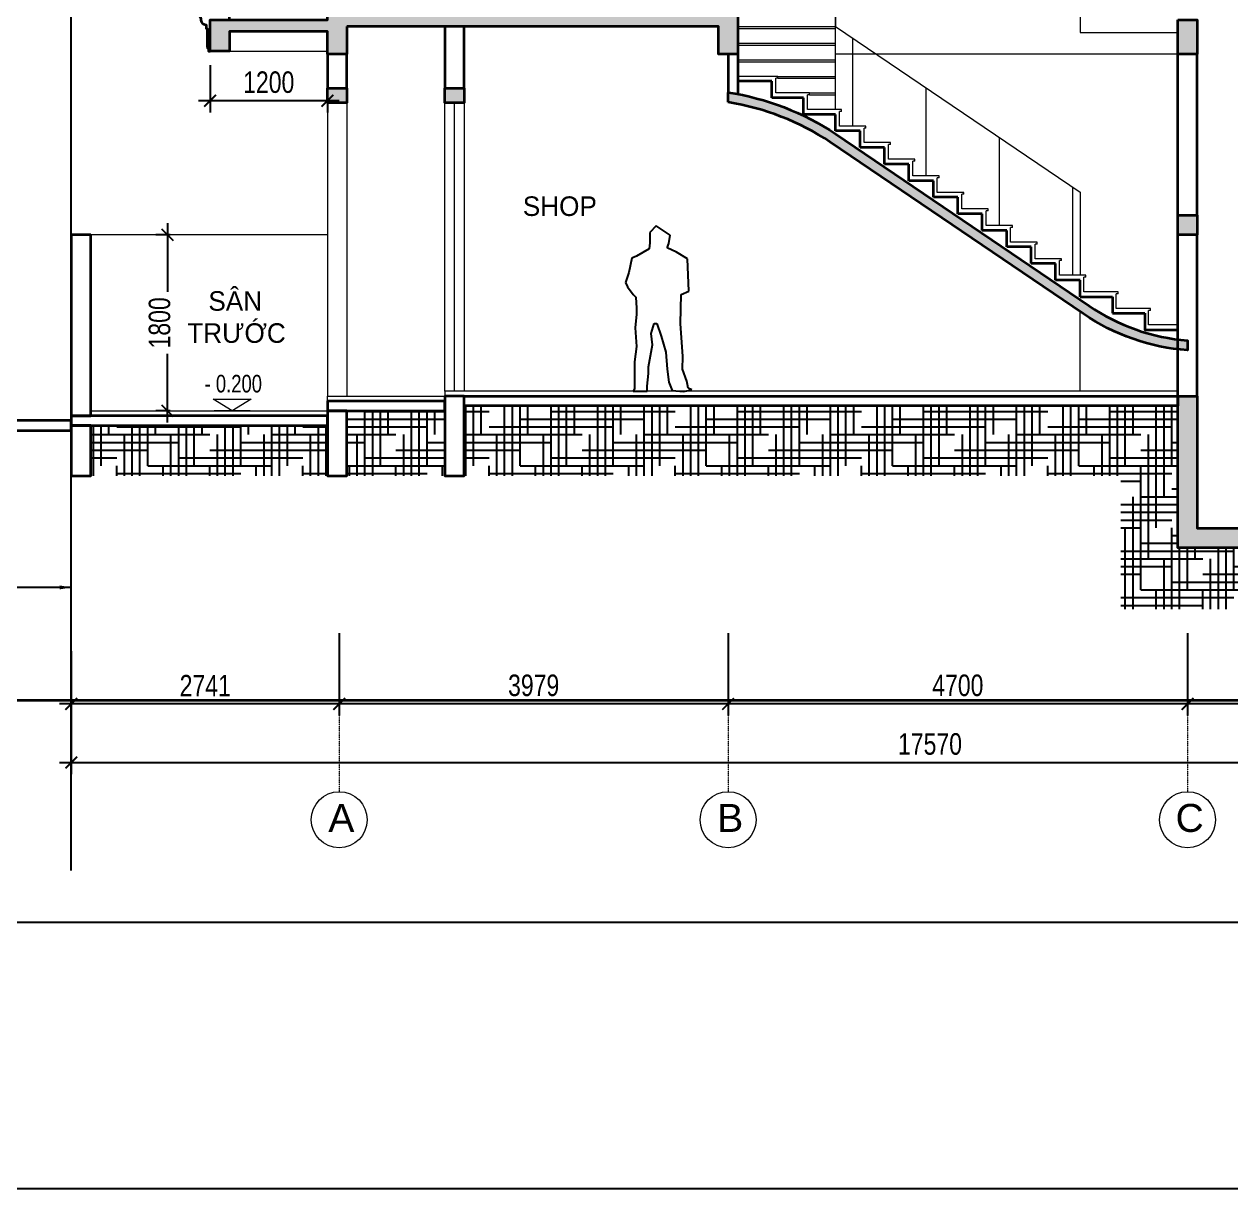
# Model space of a CAD drawing. Header units: millimetres. Extents: x -127141 to 682685, y -1234500 to 49778.
# Drawn here: x 508023 to 520368, y -112500 to -100585 of the extents above; entities that cross this region are included whole.
import ezdxf
from ezdxf.enums import TextEntityAlignment as Align

# ---------------------------------------------------------------- set-up
doc = ezdxf.new("R2010")
doc.units = ezdxf.units.MM
doc.header["$MEASUREMENT"] = 0
doc.linetypes.add('CENTER', pattern=[3, 1.5, -0.5, 0.5, -0.5])
doc.linetypes.add('HIDDEN', pattern=[0.75, 0.5, -0.25])
for name, color, linetype, lineweight in [('-CENTER', 143, 'CENTER', 13), ('-CONCRETE', 1, 'Continuous', 35), ('-DOOR', 137, 'Continuous', 9), ('-FURNITURE', 46, 'Continuous', 9), ('-HATCH', 8, 'Continuous', 5), ('-KH', 143, 'Continuous', 13), ('-LINE1', 7, 'Continuous', 18), ('-LINE2', 252, 'Continuous', 9), ('-TEXT', 7, 'Continuous', 15), ('-WALL', 4, 'Continuous', 35), ('A-NET THAY', 125, 'Continuous', 18), ('A-TUONG', 7, 'Continuous', 35), ('TEXT25', 2, 'Continuous', 13)]:
    doc.layers.add(name, color=color, linetype=linetype, lineweight=lineweight)
for name, color, linetype in [('-RANH GIOI LO DAT', 12, 'Continuous'), ('1-NETMANH', 8, 'Continuous'), ('12. NET DIM', 252, 'Continuous'), ('13. NET HATCH', 251, 'Continuous'), ('16. GHI CHU', 7, 'Continuous')]:
    doc.layers.add(name, color=color, linetype=linetype)
doc.layers.add('LUOI GIONG', color=160, linetype='Continuous', plot=False)
doc.styles.add('1', font='arial.ttf')
doc.styles.add('AVANH', font='', dxfattribs={"width": 0.8})
doc.styles.add('SVN_AVO_thuong', font='')
doc.styles.get('AVANH').set_extended_font_data('.VnAvantH')
doc.styles.get('SVN_AVO_thuong').set_extended_font_data('SVN-Avo')
doc.dimstyles.new('C_100A3', dxfattribs={"dimscale": 100, "dimtxt": 2.2, "dimasz": 1.199999999999999, "dimexe": 1.199999999999999, "dimexo": 0, "dimgap": 0.75, "dimtad": 1, "dimdec": 0, "dimzin": 0, "dimdsep": 46, "dimtxsty": 'AVANH', "dimblk": 'ARCHTICK', "dimcen": 0, "dimdle": 1.199999999999999, "dimclrd": 256, "dimclre": 256, "dimclrt": 7, "dimadec": 0, "dimazin": 0, "dimtfac": 0.0001, "dimtdec": 0, "dimtix": 1, "dimtmove": 2, "dimatfit": 3, "dimfxl": 1.8, "dimtolj": 1, "dimtzin": 0, "dimarcsym": 0})
pattern_1 = [(49.99999999999999, (155045.3299239698, 531505.9201610839), (71.72601826007534, -6.27521349825951), [7.5, -82.5]), (355, (155045.3299239698, 531505.9201610839), (-13.8751333613, 75.21921337000119), [6, -66]), (100.4514, (155051.3070919698, 531505.3972270839), (57.85093817140215, 68.94395420609536), [6.374019, -70.1142112]), (46.18420000000002, (155045.3299239698, 531525.9201610839), (106.7241048625644, -16.5519014329018), [11.24999999999998, -123.7499999999999]), (96.6356, (155054.2235984698, 531524.5408303839), (93.46627055487032, 97.41178709004416), [9.561028799999997, -105.1713]), (351.1842000000001, (155045.3299239698, 531525.9201610839), (93.46619451336271, 97.41186009253248), [9, -99]), (21, (155055.3299239698, 531520.9201610839), (59.69070521184616, -40.26188906653388), [7.5, -82.5]), (326, (155055.3299239698, 531520.9201610839), (24.33153319215817, 72.5150045046853), [6, -66]), (71.45140000000002, (155060.3041472698, 531517.5650004839), (84.02226285814899, 32.25304967099524), [6.374018999999998, -70.11421119999997]), (37.50000000000001, (155045.3299239698, 531505.9201610839), (1.215985531729066, 33.28938538313115), [0, -65.19999999999999, 0, -67, 0, -66.25]), (7.499999999999999, (155045.3299239698, 531505.9201610839), (26.30695374421486, 39.44117118823603), [0, -38.2, 0, -63.7, 0, -25.25]), (327.5, (155023.0299239698, 531505.9201610839), (53.3822436172409, -2.255487173437975), [0, -25, 0, -78, 0, -103.5]), (317.5, (155013.0299239698, 531505.9201610839), (58.31861693423861, 10.01049823323177), [0, -32.5, 0, -51.79999999999999, 0, -73.5]), (45, (155045.3299239698, 531505.9201610839), (-30.05203820042827, 30.05203820042827), []), (45, (155045.3299239698, 531518.1701610839), (-30.05203820042827, 30.05203820042827), [])]

# ---------------------------------------------------------------- blocks, each defined once
blk = doc.blocks.new('RJ')
at = {"linetype": 'Continuous'}
for p, q in [((124.2243750000489, 1377.365000000001), (268.0631250000442, 1473.257500000001)), ((137.3006250000908, 1290.190000000001), (124.2243750000489, 1377.365000000001)), ((268.0631250000442, 1473.257500000001), (333.4443750000791, 1403.517500000002)), ((333.4443750000791, 1403.517500000002), (333.4443750000791, 1298.907500000002)), ((58.84312500007218, 1203.015000000001), (156.9150000000372, 1246.602500000002)), ((156.9150000000372, 1246.602500000002), (137.3006250000908, 1290.190000000001)), ((333.4443750000791, 1298.907500000002), (339.9825000000419, 1237.885000000001)), ((-65.3812499999185, 802.010000000001), (-52.3049999999348, 1133.275000000001)), ((-52.3049999999348, 1133.275000000001), (58.84312500007218, 1203.015000000001)), ((339.9825000000419, 1237.885000000001), (470.7450000000535, 1159.427500000001)), ((470.7450000000535, 1159.427500000001), (516.5118750000837, 1141.992500000002)), ((516.5118750000837, 1141.992500000002), (549.2025000000139, 993.7950000000017)), ((549.2025000000139, 993.7950000000017), (581.8931250000605, 889.1850000000014)), ((581.8931250000605, 889.1850000000014), (562.2787500000559, 845.5975000000008)), ((13.07625000004191, 767.1400000000012), (-65.3812499999185, 802.010000000001)), ((19.61437500006286, 470.7450000000017), (13.07625000004191, 767.1400000000012)), ((503.4356250001001, 767.1400000000012), (477.2831250000744, 740.9875000000011)), ((562.2787500000559, 845.5975000000008), (503.4356250001001, 767.1400000000012)), ((477.2831250000744, 740.9875000000011), (470.7450000000535, 627.6600000000008)), ((470.7450000000535, 627.6600000000008), (470.7450000000535, 566.6375000000016)), ((470.7450000000535, 566.6375000000016), (483.8212500000953, 427.157500000002)), ((-6.538124999962747, 130.7625000000016), (19.61437500006286, 470.7450000000017)), ((261.5250000000815, 470.7450000000017), (215.7581250000512, 339.9825000000019)), ((287.6775000000489, 470.7450000000017), (261.5250000000815, 470.7450000000017)), ((320.3681250000955, 366.1350000000011), (287.6775000000489, 470.7450000000017)), ((483.8212500000953, 427.157500000002), (470.7450000000535, 235.3725000000013)), ((215.7581250000512, 339.9825000000019), (169.9912500000209, 174.3500000000012)), ((307.2918750000535, 252.8075000000008), (320.3681250000955, 366.1350000000011)), ((346.5206250000047, 26.15250000000197), (307.2918750000535, 252.8075000000008)), ((5.82077e-11, 1.819e-12), (-6.538124999962747, 130.7625000000016)), ((169.9912500000209, 174.3500000000012), (156.9150000000372, 1.819e-12)), ((470.7450000000535, 235.3725000000013), (490.3593750000582, 78.45750000000135)), ((-45.76687499991385, -122.0449999999982), (5.82077e-11, 1.819e-12)), ((156.9150000000372, 1.819e-12), (137.3006250000908, -130.7624999999989)), ((346.5206250000047, -43.58749999999872), (346.5206250000047, 26.15250000000197)), ((490.3593750000582, 78.45750000000135), (490.3593750000582, -95.892499999999)), ((-52.3049999999348, -156.914999999999), (-45.76687499991385, -122.0449999999982)), ((359.5968750000466, -172.9216772220197), (346.5206250000047, -43.58749999999872)), ((490.3593750000582, -95.892499999999), (490.3593750000582, -199.0741772220199)), ((-98.07187499996508, -209.2199999999984), (-58.84312499989755, -191.784999999998)), ((-13.0762499999837, -226.6549999999988), (-98.07187499996508, -209.2199999999984)), ((-58.84312499989755, -191.784999999998), (-52.3049999999348, -156.914999999999)), ((104.6100000000442, -217.9374999999982), (-13.0762499999837, -226.6549999999988)), ((137.3006250000908, -130.7624999999989), (104.6100000000442, -217.9374999999982)), ((359.5968750000466, -225.22667722202), (359.5968750000466, -172.9216772220197)), ((503.4356250001001, -225.22667722202), (359.5968750000466, -225.22667722202)), ((490.3593750000582, -199.0741772220199), (503.4356250001001, -225.22667722202))]:
    blk.add_line(p, q, dxfattribs=at)
blk = doc.blocks.new('A$Cd249ac7f')
at = {"layer": '-KH'}
blk.add_line((11.16443371487548, -5.82077e-11), (379.2620960518252, -5.82077e-11), dxfattribs=at)
blk.add_lwpolyline([(390.4265297668753, 117.8181818182347), (0, 117.8181818181183), (195.2132648834958, -5.82077e-11)], close=True, dxfattribs=at)
blk.add_solid([(195.2132648834958, -5.82077e-11), (195.2132648834958, 117.8181818181183), (390.4265297668753, 117.8181818182347), (195.2132648834958, -5.82077e-11)], dxfattribs=at)
blk = doc.blocks.new('_ArchTick')
at = {"color": 0, "linetype": 'ByBlock', "const_width": 0.15}
blk.add_lwpolyline([(-0.5, -0.5), (0.5, 0.5)], dxfattribs=at)
blk = doc.blocks.new('*D1601')
at = {"layer": '12. NET DIM', "lineweight": -2, "transparency": 16777216}
for p, q in [((519925.0352689924, -106815.1946978994), (519925.0352689924, -107658.9575097646)), ((523975.0352689924, -106815.1946978994), (523975.0352689924, -107658.9575097646)), ((524095.0352689924, -107538.9575097646), (519805.0352689924, -107538.9575097646))]:
    blk.add_line(p, q, dxfattribs=at)
at = {"layer": 'Defpoints', "color": 0, "transparency": 16777216}
for p in [(519925.0352689924, -106815.1946978994), (523975.0352689924, -106815.1946978994), (519925.0352689924, -107538.9575097646)]:
    blk.add_point(p, dxfattribs=at)
at = {"layer": '12. NET DIM', "lineweight": -2, "transparency": 16777216, "xscale": 119.9999999999999, "yscale": 119.9999999999999, "zscale": 119.9999999999999, "rotation": 180}
blk.add_blockref('_ArchTick', (519925.0352689924, -107538.9575097646), dxfattribs=at)
at = {"layer": '12. NET DIM', "lineweight": -2, "transparency": 16777216, "xscale": 119.9999999999999, "yscale": 119.9999999999999, "zscale": 119.9999999999999}
blk.add_blockref('_ArchTick', (523975.0352689924, -107538.9575097646), dxfattribs=at)
at = {"layer": '12. NET DIM', "color": 7, "transparency": 16777216, "insert": (521950.0352689924, -107350.1769413575), "char_height": 220, "attachment_point": 5, "style": 'AVANH'}
blk.add_mtext('\\A1;4050', dxfattribs=at)
blk = doc.blocks.new('*D1602')
at = {"layer": '12. NET DIM', "lineweight": -2, "transparency": 16777216}
for p, q in [((515225.0352689924, -106815.1946978994), (515225.0352689924, -107658.9575097646)), ((519925.0352689924, -106815.1946978994), (519925.0352689924, -107658.9575097646)), ((520045.0352689924, -107538.9575097646), (515105.0352689924, -107538.9575097646))]:
    blk.add_line(p, q, dxfattribs=at)
at = {"layer": 'Defpoints', "color": 0, "transparency": 16777216}
for p in [(515225.0352689924, -106815.1946978994), (519925.0352689924, -106815.1946978994), (515225.0352689924, -107538.9575097646)]:
    blk.add_point(p, dxfattribs=at)
at = {"layer": '12. NET DIM', "lineweight": -2, "transparency": 16777216, "xscale": 119.9999999999999, "yscale": 119.9999999999999, "zscale": 119.9999999999999, "rotation": 180}
blk.add_blockref('_ArchTick', (515225.0352689924, -107538.9575097646), dxfattribs=at)
at = {"layer": '12. NET DIM', "lineweight": -2, "transparency": 16777216, "xscale": 119.9999999999999, "yscale": 119.9999999999999, "zscale": 119.9999999999999}
blk.add_blockref('_ArchTick', (519925.0352689924, -107538.9575097646), dxfattribs=at)
at = {"layer": '12. NET DIM', "color": 7, "transparency": 16777216, "insert": (517575.0352689924, -107350.1769413575), "char_height": 220, "attachment_point": 5, "style": 'AVANH'}
blk.add_mtext('\\A1;4700', dxfattribs=at)
blk = doc.blocks.new('*D1603')
at = {"layer": '12. NET DIM', "lineweight": -2, "transparency": 16777216}
for p, q in [((511246.0352689924, -106815.1946978994), (511246.0352689924, -107658.9575097646)), ((515225.0352689924, -106815.1946978994), (515225.0352689924, -107658.9575097646)), ((515345.0352689924, -107538.9575097646), (511126.0352689924, -107538.9575097646))]:
    blk.add_line(p, q, dxfattribs=at)
at = {"layer": 'Defpoints', "color": 0, "transparency": 16777216}
for p in [(511246.0352689924, -106815.1946978994), (515225.0352689924, -106815.1946978994), (511246.0352689924, -107538.9575097646)]:
    blk.add_point(p, dxfattribs=at)
at = {"layer": '12. NET DIM', "lineweight": -2, "transparency": 16777216, "xscale": 119.9999999999999, "yscale": 119.9999999999999, "zscale": 119.9999999999999, "rotation": 180}
blk.add_blockref('_ArchTick', (511246.0352689924, -107538.9575097646), dxfattribs=at)
at = {"layer": '12. NET DIM', "lineweight": -2, "transparency": 16777216, "xscale": 119.9999999999999, "yscale": 119.9999999999999, "zscale": 119.9999999999999}
blk.add_blockref('_ArchTick', (515225.0352689924, -107538.9575097646), dxfattribs=at)
at = {"layer": '12. NET DIM', "color": 7, "transparency": 16777216, "insert": (513235.5352689924, -107350.1769413575), "char_height": 220, "attachment_point": 5, "style": 'AVANH'}
blk.add_mtext('\\A1;3979', dxfattribs=at)
blk = doc.blocks.new('*D1613')
at = {"layer": '12. NET DIM', "lineweight": -2, "transparency": 16777216}
for p, q in [((509925.035268992, -101003.3263195903), (509925.035268992, -101488.6813438089)), ((511125.0341103887, -101003.3263195903), (511125.0341103887, -101488.6813438089)), ((511245.0341103887, -101368.6813438089), (509805.035268992, -101368.6813438089))]:
    blk.add_line(p, q, dxfattribs=at)
at = {"layer": 'Defpoints', "color": 0, "transparency": 16777216}
for p in [(509925.035268992, -101003.3263195903), (511125.0341103887, -101003.3263195903), (509925.035268992, -101368.6813438089)]:
    blk.add_point(p, dxfattribs=at)
at = {"layer": '12. NET DIM', "lineweight": -2, "transparency": 16777216, "xscale": 119.9999999999999, "yscale": 119.9999999999999, "zscale": 119.9999999999999, "rotation": 180}
blk.add_blockref('_ArchTick', (509925.035268992, -101368.6813438089), dxfattribs=at)
at = {"layer": '12. NET DIM', "lineweight": -2, "transparency": 16777216, "xscale": 119.9999999999999, "yscale": 119.9999999999999, "zscale": 119.9999999999999}
blk.add_blockref('_ArchTick', (511125.0341103887, -101368.6813438089), dxfattribs=at)
at = {"layer": '12. NET DIM', "color": 7, "transparency": 16777216, "insert": (510525.0346896903, -101179.9007754018), "char_height": 220, "attachment_point": 5, "style": 'AVANH'}
blk.add_mtext('\\A1;1200', dxfattribs=at)
blk = doc.blocks.new('*D1623')
at = {"layer": '12. NET DIM', "lineweight": -2, "transparency": 16777216}
for p, q in [((511246.0352689924, -106815.1946978994), (511246.0352689924, -107658.9575097646)), ((508505.065045227, -106998.6334468547), (508505.065045227, -107658.9575097646)), ((511366.0352689924, -107538.9575097646), (508385.065045227, -107538.9575097646))]:
    blk.add_line(p, q, dxfattribs=at)
at = {"layer": 'Defpoints', "color": 0, "transparency": 16777216}
for p in [(511246.0352689924, -106815.1946978994), (508505.065045227, -106998.6334468547), (508505.065045227, -107538.9575097646)]:
    blk.add_point(p, dxfattribs=at)
at = {"layer": '12. NET DIM', "lineweight": -2, "transparency": 16777216, "xscale": 119.9999999999999, "yscale": 119.9999999999999, "zscale": 119.9999999999999, "rotation": 180}
blk.add_blockref('_ArchTick', (508505.065045227, -107538.9575097646), dxfattribs=at)
at = {"layer": '12. NET DIM', "lineweight": -2, "transparency": 16777216, "xscale": 119.9999999999999, "yscale": 119.9999999999999, "zscale": 119.9999999999999}
blk.add_blockref('_ArchTick', (511246.0352689924, -107538.9575097646), dxfattribs=at)
at = {"layer": '12. NET DIM', "color": 7, "transparency": 16777216, "insert": (509875.5501571097, -107352.1399287996), "char_height": 220, "attachment_point": 5, "style": 'AVANH'}
blk.add_mtext('\\A1;2741', dxfattribs=at)
blk = doc.blocks.new('*D1624')
at = {"layer": '12. NET DIM', "lineweight": -2, "transparency": 16777216}
for p, q in [((508505.065045227, -106998.6334468547), (508505.065045227, -108258.9575097647)), ((526075.475788017, -106998.6334468547), (526075.475788017, -108258.9575097647)), ((508385.065045227, -108138.9575097647), (526195.475788017, -108138.9575097647))]:
    blk.add_line(p, q, dxfattribs=at)
at = {"layer": 'Defpoints', "color": 0, "transparency": 16777216}
for p in [(508505.065045227, -106998.6334468547), (526075.475788017, -106998.6334468547), (526075.475788017, -108138.9575097647)]:
    blk.add_point(p, dxfattribs=at)
at = {"layer": '12. NET DIM', "lineweight": -2, "transparency": 16777216, "xscale": 119.9999999999999, "yscale": 119.9999999999999, "zscale": 119.9999999999999, "rotation": 180}
blk.add_blockref('_ArchTick', (508505.065045227, -108138.9575097647), dxfattribs=at)
at = {"layer": '12. NET DIM', "lineweight": -2, "transparency": 16777216, "xscale": 119.9999999999999, "yscale": 119.9999999999999, "zscale": 119.9999999999999}
blk.add_blockref('_ArchTick', (526075.475788017, -108138.9575097647), dxfattribs=at)
at = {"layer": '12. NET DIM', "color": 7, "transparency": 16777216, "insert": (517290.2704166221, -107950.1769413576), "char_height": 220, "attachment_point": 5, "style": 'AVANH'}
blk.add_mtext('\\A1;17570', dxfattribs=at)
blk = doc.blocks.new('*D1626')
at = {"layer": '12. NET DIM', "lineweight": -2, "transparency": 16777216}
for p, q in [((509488.9143375384, -102620.7951024091), (509488.9143375384, -103323.6642365797)), ((509515.4240502153, -102740.7951024091), (509368.9143375384, -102740.7951024091)), ((509488.9143375384, -104660.7951024091), (509488.9143375384, -103957.9259682387)), ((509515.4240502153, -104540.7951024091), (509368.9143375384, -104540.7951024091))]:
    blk.add_line(p, q, dxfattribs=at)
at = {"layer": 'Defpoints', "color": 0, "transparency": 16777216}
for p in [(509515.4240502153, -102740.7951024091), (509488.9143375384, -104540.7951024091), (509515.4240502153, -104540.7951024091)]:
    blk.add_point(p, dxfattribs=at)
at = {"layer": '12. NET DIM', "lineweight": -2, "transparency": 16777216, "xscale": 119.9999999999999, "yscale": 119.9999999999999, "zscale": 119.9999999999999}
for p, rotation in [((509488.9143375384, -102740.7951024091), 90), ((509488.9143375384, -104540.7951024091), 270)]:
    blk.add_blockref('_ArchTick', p, dxfattribs=dict(at, rotation=rotation))
at = {"layer": '12. NET DIM', "color": 7, "transparency": 16777216, "insert": (509408.6182370749, -103640.7951024093), "char_height": 220, "attachment_point": 5, "rotation": 90, "style": 'AVANH'}
blk.add_mtext('\\A1;1800', dxfattribs=at)
blk = doc.blocks.new('BB')
at = {"layer": 'A-NET THAY', "color": 2, "true_color": 0xf1eb1f}
blk.add_lwpolyline([(0, 33264.00000355073), (47040.00000502128, 33264.00000355073), (47040.00000502128, 0), (0, 0)], close=True, dxfattribs=at)

msp = doc.modelspace()

# ---------------------------------------------------------------- hatches: boundary and pattern name
at = {"layer": '13. NET HATCH'}
h = msp.add_hatch(dxfattribs=at)
h.set_pattern_fill('CHAU-01', color=256, scale=10, pattern_type=2)
h.set_pattern_definition(pattern_1)
h.paths.add_polyline_path([(524075.034110389, -93890.80143884185), (523875.0364275957, -93890.80143884185), (523875.0364275957, -93940.80143884185), (522025.0352689922, -93940.80143884197), (522025.0352689922, -93890.80143884197), (521825.0352689924, -93890.80143884197), (521825.0352689924, -94290.80742226623), (522025.0352689922, -94290.80742226623), (522025.0352689924, -94060.80143884185), (523875.0364275957, -94060.80143884185), (523875.0364275957, -94290.80143884185), (524075.034110389, -94290.80143884185)])
h.paths.add_polyline_path([(523225.0352689924, -100660.7954554176), (522025.0352689924, -100660.7954554176), (522025.0352689924, -100890.7954554176), (521825.0352689924, -100890.7954554176), (521825.0352689924, -100490.7954554178), (522025.0352689924, -100490.7954554178), (522025.0352689924, -100540.7954554178), (523425.0352689924, -100540.7954554178), (523875.0364275957, -100540.7954554176), (523875.0364275957, -100490.7954554176), (524075.0345807186, -100490.7914540796), (524075.0345807186, -100890.7914540796), (523875.0364275957, -100890.7954554176), (523875.0364275955, -100660.7954554176)])
h.paths.add_polyline_path([(521825.0352689924, -97190.80143884197), (522025.0352689924, -97190.80143884197), (522025.0352689924, -97240.80143884197), (523875.0364275957, -97240.80143884185), (523875.0364275957, -97190.80143884185), (524075.034110389, -97190.80143884185), (524075.034110389, -97590.80143884185), (523875.0364275957, -97590.80143884185), (523875.0364275957, -97360.80143884185), (522025.0352689924, -97360.80143884185), (522025.0352689924, -97590.80143884197), (521825.0352689924, -97590.80143884197)])
h.paths.add_polyline_path([(523875.0352689924, -94790.80143884185), (524075.0352689924, -94790.80143884185), (524075.0352689924, -94940.80143884185), (523875.0352689924, -94940.80143884185)])
h.paths.add_polyline_path([(523875.0352689924, -98090.7954554176), (524075.0352689924, -98090.7954554176), (524075.0352689924, -98240.7954554176), (523875.0352689924, -98240.7954554176)])
h.paths.add_polyline_path([(515325.034110389, -91502.21399824694), (515325.034110389, -91652.21399824694), (515125.0364275957, -91652.21399824694), (515125.0364275957, -91502.21399824694)])
h.paths.add_polyline_path([(519825.0352689922, -89270.80143884197), (522025.0352689922, -89270.80143884197), (522025.0352689922, -89570.80143884197), (521825.0352689921, -89570.80143884197), (521825.0352689921, -89390.80143884197), (520025.0352689924, -89390.80143884197), (520025.0352689924, -89570.80143884197), (519825.0352689922, -89570.80143884197)])
h.paths.add_polyline_path([(515125.0364275957, -90290.80143884197), (520025.0352689924, -90290.80143884197), (520025.0352689924, -90690.80143884197), (519825.0352689922, -90690.80143884197), (519825.0352689922, -90410.80143884174), (515325.0364275957, -90410.80143884174), (515325.0364275957, -90690.80143884197), (515125.0364275957, -90690.80143884197)])
h.paths.add_polyline_path([(521825.0352689921, -90290.80143884197), (524075.0341103889, -90290.80143884174), (524075.0341103889, -90690.80143884185), (523875.0364275955, -90690.80143884185), (523875.0364275955, -90410.80143884174), (522025.0352689922, -90410.80143884174), (522025.0352689922, -90690.80143884197), (521825.0352689921, -90690.80143884197)])
h.paths.add_polyline_path([(511125.035268992, -93890.80143884185), (511325.0329517853, -93890.80143884185), (511325.0329517853, -93940.80143884185), (515125.0364275957, -93940.80143884197), (515125.0364275957, -93890.80143884197), (515325.034110389, -93890.80143884197), (515325.034110389, -94290.80143884185), (515125.0364275957, -94290.80143884185), (515125.0364275955, -94060.80143884185), (511325.0329517853, -94060.80143884185), (511325.0329517853, -94290.80143884185), (511125.035268992, -94290.80143884185)])
h.paths.add_polyline_path([(523875.0352689921, -91390.80143884185), (524075.0352689922, -91390.80143884185), (524075.0352689922, -91540.80143884185), (523875.0352689921, -91540.80143884185)])
h.paths.add_polyline_path([(519825.0352689922, -92315.80443055392), (520025.0352689924, -92315.80443055392), (520025.0352689924, -92515.80443055404), (519825.0352689922, -92515.80443055404)])
h.paths.add_polyline_path([(521825.0352689921, -92315.80443055392), (522025.0352689922, -92315.80443055392), (522025.0352689922, -92515.80443055404), (521825.0352689921, -92515.80443055404)])
h.paths.add_polyline_path([(519825.0352689924, -93890.80143884197), (520025.0352689924, -93890.80143884197), (520025.0352689924, -94290.80742226623), (519825.0352689924, -94290.80742226623)])
h.paths.add_polyline_path([(521825.0352689924, -95615.80443055404), (522025.0352689922, -95615.80443055404), (522025.0352689922, -95815.80443055404), (521825.0352689924, -95815.80443055404)])
h.paths.add_polyline_path([(519825.0352689924, -95615.80443055404), (520025.0352689924, -95615.80443055404), (520025.0352689924, -95815.80443055404), (519825.0352689924, -95815.80443055404)])
h.paths.add_polyline_path([(511125.035268992, -94690.80143884185), (511325.0329517853, -94690.80143884185), (511325.0329517853, -94840.80143884185), (511125.035268992, -94840.80143884185)])
edge = h.paths.add_edge_path()
edge.add_line((518770.1735868435, -96609.71591911244), (516366.4392356107, -94939.75613458478))
edge.add_arc((515341.748129638, -96697.12028066046), 2034.286264165292, 59.75421816105209, 93.28902992566904)
edge.add_line((515225.0352689932, -94666.184852654), (515225.0352689928, -94566.0276112617))
edge.add_arc((515341.7481296379, -96697.12028065987), 2134.286264164811, 59.64645075509321, 93.13476773686892, ccw=False)
edge.add_line((516420.2762746011, -94855.39421581605), (518825.0352689925, -96526.06585640518))
edge.add_arc((520027.1833180778, -94579.26916230959), 2288.050982837072, 238.3046466095832, 267.4412292209479)
edge.add_line((519925.0352689924, -96865.03885239863), (519925.0352689922, -96965.134471311))
edge.add_arc((520027.1833180778, -94579.26916230959), 2388.05098283692, 238.2391632880568, 267.548445008484, ccw=False)
h.paths.add_polyline_path([(519825.0352689924, -97190.80143884197), (520025.0352689924, -97190.80143884197), (520025.0352689924, -97590.80143884197), (519825.0352689924, -97590.80143884197)])
h.paths.add_polyline_path([(521825.0352689924, -98965.79844712967), (522025.0352689924, -98965.79844712967), (522025.0352689924, -99165.79844712967), (521825.0352689924, -99165.79844712967)])
h.paths.add_polyline_path([(519825.0352689924, -98965.79844712967), (520025.0352689924, -98965.79844712967), (520025.0352689924, -99165.79844712967), (519825.0352689924, -99165.79844712967)])
h.paths.add_polyline_path([(509924.6508745027, -97990.41970448964), (510124.6508745027, -97990.41970448964), (510124.6508745027, -98090.41970448964), (509924.6508745027, -98090.41970448964)])
h.paths.add_polyline_path([(511125.035268992, -97990.79545541748), (511325.0329517853, -97990.79545541748), (511325.0329517853, -98140.79545541748), (511125.035268992, -98140.79545541748)])
h.paths.add_polyline_path([(511125.035268992, -101240.7954554176), (511325.0329517853, -101240.7954554176), (511325.0329517853, -101390.7954554176), (511125.035268992, -101390.7954554176)])
h.paths.add_polyline_path([(512325.0341103887, -101240.7954554176), (512525.0317931821, -101240.7954554176), (512525.0317931821, -101390.7954554176), (512325.0341103887, -101390.7954554176)])
h.paths.add_polyline_path([(519825.0352689924, -102540.7984471299), (520025.0352689924, -102540.7984471299), (520025.0352689924, -102740.7984471298), (519825.0352689924, -102740.7984471298)])
h.paths.add_polyline_path([(521825.0352689924, -102540.7984471299), (522025.0352689924, -102540.7984471299), (522025.0352689924, -102740.7984471298), (521825.0352689924, -102740.7984471298)])
h.paths.add_polyline_path([(523875.0352689924, -101990.7954554176), (524075.0352689924, -101990.7954554176), (524075.0352689924, -102140.7954554176), (523875.0352689924, -102140.7954554176)])
h.paths.add_polyline_path([(511124.597486407, -96689.91884826776), (511325.0329517853, -96689.91884826776), (511325.0329517853, -96889.91884826776), (511125.035268992, -96889.91884826776), (511125.035268992, -96800.05249879218), (510124.6508745027, -97266.53940304113), (510124.6508745027, -97590.80143884185), (509620.0267866859, -97590.80143884185), (509620.0267866859, -97391.51168778341)])
h.paths.add_polyline_path([(511125.035268992, -97190.80143884185), (515325.034110389, -97190.80143884197), (515325.034110389, -97590.80143884185), (515125.0364275957, -97590.80143884185), (515125.0364275957, -97310.80143884185), (511325.0329517853, -97310.80143884185), (511325.0329517853, -97590.80143884185), (511125.035268992, -97590.80143884185)])
edge = h.paths.add_edge_path()
edge.add_arc((515341.7481296373, -99997.1142972383), 2034.286264167395, 59.75421816106765, 93.289029925646)
edge.add_line((515225.0352689932, -97966.17886922962), (515225.0352689928, -97866.02162783744))
edge.add_arc((515341.7481296379, -99997.1142972362), 2134.286264165401, 59.64645075510413, 93.13476773687267, ccw=False)
edge.add_line((516420.2762746011, -98155.38823239168), (518825.0352689925, -99826.05987298081))
edge.add_arc((520027.1833180778, -97879.2631788851), 2288.050982837072, 238.3046466095832, 267.4412292209479)
edge.add_line((519925.0352689924, -100165.0328689743), (519925.0352689924, -100265.1284878867))
edge.add_arc((520027.1833180778, -97879.26317888533), 2388.050982836681, 238.2391632880562, 267.548445008488, ccw=False)
edge.add_line((518770.1735868435, -99909.70993568795), (516366.4392356104, -98239.7501511604))
h.paths.add_polyline_path([(519825.0352689924, -100540.7954554176), (520025.0352689924, -100540.7954554176), (520025.0352689924, -100890.7954554176), (519825.0352689924, -100890.7954554176)])
h.paths.add_polyline_path([(511325.0329517853, -100610.7954554176), (511325.0329517853, -100890.7954554176), (511125.035268992, -100890.7954554176), (511125.035268992, -100660.7954554176), (510125.035268992, -100660.7954554176), (510125.035268992, -100860.8002857828), (509925.035268992, -100860.8002857828), (509925.035268992, -100540.7954554176), (511125.035268992, -100540.7954554176), (511125.035268992, -100490.7954554176), (515325.034110389, -100490.7954554176), (515325.034110389, -100890.7954554176), (515125.0364275957, -100890.7954554176), (515125.0364275957, -100610.7954554176)])
edge = h.paths.add_edge_path()
edge.add_line((515225.0352689924, -101384.5595032712), (515225.0352689924, -101283.3548319497))
edge.add_arc((514810.8907282893, -103994.5310879578), 2742.625091356147, 56.49027120121252, 81.31494526630888, ccw=False)
edge.add_line((516325.0352689917, -101707.7519771566), (518917.3736712518, -103466.0336760805))
edge.add_arc((520085.6727059979, -101758.1607033443), 2069.239649144704, 235.6252684739888, 265.5475833939734)
edge.add_line((519925.0352689924, -103821.1556959277), (519925.0352689924, -103921.4443808247))
edge.add_arc((520085.6727059982, -101758.1607033443), 2169.239649144713, 235.6305676472291, 265.7532216642693, ccw=False)
edge.add_line((518861.0789620428, -103548.6832018587), (516269.3676220028, -101790.8268147012))
edge.add_arc((514810.8907282893, -103994.5310879577), 2642.625091356115, 56.50222645347959, 80.983603980268)
h = msp.add_hatch(dxfattribs=at)
h.set_pattern_fill('CHAU-01', color=256, scale=10, pattern_type=2)
h.set_pattern_definition(pattern_1)
h.paths.add_polyline_path([(519825.0352689921, -104390.8014388419), (520025.0352689921, -104390.8014388419), (520025.0352689924, -105740.8014388419), (521825.0352689924, -105740.8014388419), (521825.0352689924, -104390.8014388419), (522025.0352689924, -104390.8014388419), (522025.0352689924, -105940.8014388419), (519825.0352689922, -105940.8014388419)])
h = msp.add_hatch(dxfattribs=at)
h.set_pattern_fill('HOUND', color=256, scale=50)
h.set_pattern_definition([(0, (149876.5510953261, -199717.2617080659), (317.5, 79.375), [1270, -635]), (90, (149876.5510953261, -199717.2617080659), (-79.37500000000001, -317.5), [1270, -635])])
h.paths.add_polyline_path([(526075.475788017, -104740.6600507536), (530197.4602017347, -104740.6600507536), (530197.4602017347, -105204.764466148), (526075.475788017, -105204.764466148)])
h.paths.add_polyline_path([(524075.0352689924, -104740.8014388417), (525875.475788017, -104740.8014388417), (525875.475788017, -105204.764466148), (524075.0352689924, -105204.764466148)])
h.paths.add_polyline_path([(523425.0352689924, -104540.6538830934), (523875.0352689924, -104540.6538830934), (523875.0352689924, -105204.764466148), (523425.0352689924, -105204.764466148)])
h.paths.add_polyline_path([(522025.0352689924, -104540.8012546061), (523425.0352689924, -104540.8012546061), (523424.6206201993, -105204.764466148), (522653.1118230987, -105204.764466148), (522653.1118230987, -106568.408459318), (519241.4725379617, -106568.408459318), (519241.4725379617, -105204.764466148), (512525.0341103887, -105204.764466148), (512525.0341103887, -104490.7954554176), (519825.0352689921, -104490.7954554176), (519825.0352689922, -105940.8014388419), (522025.0352689924, -105940.8014388419)])
h.paths.add_polyline_path([(511325.0341103884, -104540.795280923), (512325.0341103887, -104540.7954554176), (512325.0341103887, -105204.764466148), (511325.0352689916, -105204.7642916536)])
h.paths.add_polyline_path([(508705.0644659243, -104690.7945929551), (511125.0348205608, -104690.7942299271), (511125.0348205608, -105204.763593666), (508705.0644659243, -105204.7639566942)])

# ---------------------------------------------------------------- linework, layer by layer
at = {"layer": '-CENTER', "ltscale": 0.1}
for points in [[(511246.0352689924, -106815.1946978994), (511246.0352689924, -108437.1863339427)], [(515225.0352689924, -106815.1946978994), (515225.0352689924, -108437.1863339427)], [(519925.0352689924, -106815.1946978994), (519925.0352689924, -108437.1863339427)]]:
    msp.add_lwpolyline(points, dxfattribs=at)
at = {"layer": '-CONCRETE'}
for points in [[(511325.0329517853, -100610.7954554176), (511325.0329517853, -100890.7954554176), (511125.035268992, -100890.7954554176), (511125.035268992, -100660.7954554176), (510125.035268992, -100660.7954554176), (510125.035268992, -100860.8002857828), (509925.035268992, -100860.8002857828), (509925.035268992, -100540.7954554176), (511125.035268992, -100540.7954554176), (511125.035268992, -100490.7954554176), (515325.034110389, -100490.7954554176), (515325.034110389, -100890.7954554176), (515125.0364275957, -100890.7954554176), (515125.0364275957, -100610.7954554176)], [(519825.0352689924, -100540.7954554176), (520025.0352689924, -100540.7954554176), (520025.0352689924, -100890.7954554176), (519825.0352689924, -100890.7954554176)], [(511125.035268992, -101240.7954554176), (511325.0329517853, -101240.7954554176), (511325.0329517853, -101390.7954554176), (511125.035268992, -101390.7954554176)], [(512325.0341103887, -101240.7954554176), (512525.0317931821, -101240.7954554176), (512525.0317931821, -101390.7954554176), (512325.0341103887, -101390.7954554176)], [(519825.0352689924, -102540.7984471299), (520025.0352689924, -102540.7984471299), (520025.0352689924, -102740.7984471298), (519825.0352689924, -102740.7984471298)], [(512325.0341103887, -104440.7954554176), (511125.035268992, -104440.7954554176), (511125.035268992, -104540.7954554176), (512325.0341103887, -104540.7954554176)], [(519825.0352689921, -104490.7954554176), (512525.0341103887, -104490.7954554176), (512525.0341103887, -104390.7954554176), (519825.0352689921, -104390.7954554176)], [(519825.0352689921, -104390.8014388419), (520025.0352689921, -104390.8014388419), (520025.0352689924, -105740.8014388419), (521825.0352689924, -105740.8014388419), (521825.0352689924, -104390.8014388419), (522025.0352689924, -104390.8014388419), (522025.0352689924, -105940.8014388419), (519825.0352689922, -105940.8014388419)], [(508504.1067513134, -104640.8014390218), (504160.9949345897, -104640.8014390218), (504160.9949345897, -104740.8014390218), (508504.1067513134, -104740.8014390218)], [(511125.0342932711, -104590.7951024091), (508505.065045227, -104590.7951024091), (508505.065045227, -104690.7951024091), (511125.0342932711, -104690.7951024091)]]:
    msp.add_lwpolyline(points, close=True, dxfattribs=at)
msp.add_lwpolyline([(515225.0352689924, -101384.5595032712), (515225.0352689924, -101283.3548319497, -0.1087436971116482), (516325.0352689917, -101707.7519771566), (518917.3736712518, -103466.0336760805, 0.1313076727836447), (519925.0352689924, -103821.1556959277), (519925.0352689924, -103921.4443808247, -0.1321969910404124), (518861.0789620428, -103548.6832018587), (516269.3676220027, -101790.8268147012, 0.1072283159737494)], format="xyb", close=True, dxfattribs=at)
at = {"layer": '-DOOR'}
msp.add_lwpolyline([(512325.0341103887, -104340.7954554176), (512325.0341103887, -101390.7954554176), (512525.0317931821, -101390.7954554176), (512525.0317931821, -104340.7954554176)], close=True, dxfattribs=at)
msp.add_lwpolyline([(512425.0329517855, -104340.7954554176), (512425.0329517855, -101390.7954554176)], dxfattribs=at)
at = {"layer": '-FURNITURE'}
for p, q in [((516325.0352689921, -99540.7954554176), (516325.0352689921, -100609.0563249829)), ((516325.0352689921, -100609.0563249829), (518825.0352689922, -102304.7084988959)), ((518825.0352689922, -102304.7084988959), (518825.0352689922, -103153.8389336785))]:
    msp.add_line(p, q, dxfattribs=at)
for points in [[(516500.0352689921, -101627.7519771568), (516500.0352689921, -100727.7519771568)], [(517250.0352689921, -102136.4476293307), (517250.0352689921, -101236.4476293308)], [(518000.0352689922, -102645.1432815046), (518000.0352689922, -101745.1432815046)], [(518750.0352689922, -103153.8389336785), (518750.0352689922, -102253.8389336785)]]:
    msp.add_lwpolyline(points, dxfattribs=at)
at = {"layer": '-HATCH'}
msp.add_lwpolyline([(510125.035268992, -100860.8002857828), (511125.035268992, -100860.8002857828)], dxfattribs=at)
at = {"layer": '-KH'}
for centre in [(511246.0352689924, -108723.4915376917), (515224.6627476997, -108723.4915376917), (519925.0774537869, -108723.4915376917)]:
    msp.add_circle(centre, 286.3052037491163, dxfattribs=at)
at = {"layer": '-LINE1'}
for points in [[(511125.035268992, -101390.7954554176), (511125.035268992, -104390.7954554176)], [(511325.0329517853, -101390.7954554176), (511325.0329517853, -104390.7954554176)], [(511125.035268992, -102740.7951024091), (508505.065045227, -102740.7951024091), (508505.065045227, -104540.7951024091)], [(511125.035268992, -104440.7954554176), (511125.035268992, -104390.7954554176), (512325.0341103887, -104390.7954554176)], [(519825.0352689921, -104340.7954554176), (512325.0341103887, -104340.7954554176), (512325.0341103887, -104390.7954554176)], [(508505.065045227, -104590.7951024091), (508505.065045227, -104540.7951024091)], [(508705.0627280204, -104540.7951024091), (511125.0342932711, -104540.7951024091)]]:
    msp.add_lwpolyline(points, dxfattribs=at)
at = {"layer": '-LINE2'}
for p, q in [((518825.0352689922, -99942.66511857323), (518825.0352689922, -100672.1529741482)), ((518825.0352689922, -100672.1529741482), (519825.0364275957, -100672.1529741482)), ((515733.1174069303, -101119.0563249829), (515325.034110389, -101119.0563249829)), ((515713.1174069303, -101288.6215423743), (515713.1174069303, -101139.0563249829)), ((515733.1174069303, -101139.0563249829), (515713.1174069303, -101139.0563249829)), ((515733.1174069303, -101139.0563249829), (515733.1174069303, -101119.0563249829)), ((516057.133949961, -101288.6215423743), (515713.1174069303, -101288.6215423743)), ((516037.133949961, -101458.1867597655), (516037.133949961, -101308.6215423743)), ((516057.133949961, -101308.6215423743), (516037.133949961, -101308.6215423743)), ((516057.133949961, -101308.6215423743), (516057.133949961, -101288.6215423743)), ((516385.0352689922, -101458.1867597655), (516037.133949961, -101458.1867597655)), ((516365.0352689921, -101627.7519771568), (516365.0352689921, -101478.1867597655)), ((516385.0352689922, -101478.1867597655), (516365.0352689921, -101478.1867597655)), ((516385.0352689922, -101478.1867597655), (516385.0352689922, -101458.1867597655)), ((516635.0352689921, -101627.7519771568), (516365.0352689921, -101627.7519771568)), ((516615.0352689921, -101797.3171945481), (516615.0352689921, -101647.7519771568)), ((516635.0352689921, -101647.7519771568), (516615.0352689921, -101647.7519771568)), ((516635.0352689921, -101647.7519771568), (516635.0352689921, -101627.7519771568)), ((516885.0352689921, -101797.3171945481), (516615.0352689921, -101797.3171945481)), ((516865.0352689921, -101966.8824119393), (516865.0352689921, -101817.3171945481)), ((516885.0352689921, -101817.3171945481), (516865.0352689921, -101817.3171945481)), ((516885.0352689921, -101817.3171945481), (516885.0352689921, -101797.3171945481)), ((517135.0352689921, -101966.8824119393), (516865.0352689921, -101966.8824119393)), ((517135.0352689921, -101986.8824119394), (517135.0352689921, -101966.8824119393)), ((517115.0352689922, -102136.4476293307), (517115.0352689922, -101986.8824119394)), ((517135.0352689921, -101986.8824119394), (517115.0352689922, -101986.8824119394)), ((517385.0352689921, -102136.4476293307), (517115.0352689922, -102136.4476293307)), ((517365.0352689922, -102306.0128467219), (517365.0352689922, -102156.4476293308)), ((517385.0352689921, -102156.4476293308), (517365.0352689922, -102156.4476293308)), ((517385.0352689921, -102156.4476293308), (517385.0352689921, -102136.4476293307)), ((517635.0352689922, -102306.0128467219), (517365.0352689922, -102306.0128467219)), ((517615.0352689922, -102475.5780641133), (517615.0352689922, -102326.0128467219)), ((517635.0352689922, -102326.0128467219), (517615.0352689922, -102326.0128467219)), ((517635.0352689922, -102326.0128467219), (517635.0352689922, -102306.0128467219)), ((517885.0352689922, -102475.5780641133), (517615.0352689922, -102475.5780641133)), ((517865.0352689921, -102645.1432815046), (517865.0352689921, -102495.5780641133)), ((517885.0352689922, -102495.5780641133), (517865.0352689921, -102495.5780641133)), ((517885.0352689922, -102495.5780641133), (517885.0352689922, -102475.5780641133)), ((518135.0352689921, -102645.1432815046), (517865.0352689921, -102645.1432815046)), ((518115.0352689921, -102814.708498896), (518115.0352689921, -102665.1432815046)), ((518135.0352689921, -102665.1432815046), (518115.0352689921, -102665.1432815046)), ((518135.0352689921, -102665.1432815046), (518135.0352689921, -102645.1432815046)), ((518385.0352689921, -102814.708498896), (518115.0352689921, -102814.708498896)), ((518365.0352689922, -102984.2737162872), (518365.0352689922, -102834.7084988959)), ((518385.0352689921, -102834.7084988959), (518365.0352689922, -102834.7084988959)), ((518385.0352689921, -102834.7084988959), (518385.0352689921, -102814.708498896)), ((518635.0352689921, -102984.2737162872), (518365.0352689922, -102984.2737162872)), ((518615.0352689921, -103153.8389336785), (518615.0352689921, -103004.2737162872)), ((518635.0352689921, -103004.2737162872), (518615.0352689921, -103004.2737162872)), ((518635.0352689921, -103004.2737162872), (518635.0352689921, -102984.2737162872)), ((518885.0352689922, -103153.8389336785), (518615.0352689921, -103153.8389336785)), ((518865.0352689921, -103323.4041510698), (518865.0352689921, -103173.8389336785)), ((518885.0352689922, -103173.8389336785), (518865.0352689921, -103173.8389336785)), ((518885.0352689922, -103173.8389336785), (518885.0352689922, -103153.8389336785)), ((519215.7139943269, -103323.4041510698), (518865.0352689921, -103323.4041510698)), ((519215.7139943269, -103343.4041510699), (519215.7139943269, -103323.4041510698)), ((519195.7139943269, -103492.9693684611), (519195.7139943269, -103343.4041510699)), ((519215.7139943269, -103343.4041510699), (519195.7139943269, -103343.4041510699)), ((518825.0352689922, -104340.7954554176), (518825.0352689922, -103524.236175268)), ((519546.3927196618, -103492.9693684611), (519195.7139943269, -103492.9693684611)), ((519526.3927196618, -103662.5345858525), (519526.3927196618, -103512.9693684611)), ((519546.3927196618, -103512.9693684611), (519526.3927196618, -103512.9693684611)), ((519546.3927196618, -103512.9693684611), (519546.3927196618, -103492.9693684611)), ((519825.0352689921, -103662.5345858525), (519526.3927196618, -103662.5345858525))]:
    msp.add_line(p, q, dxfattribs=at)
for points in [[(516325.0352689921, -101458.1867597655), (516325.0352689921, -100440.7954554176)], [(515325.034110389, -100610.3606728091), (516325.0352689921, -100610.3606728091)], [(515325.034110389, -100630.3606728091), (516325.0352689921, -100630.3606728091)], [(515325.034110389, -100779.9258902003), (516325.0352689921, -100779.9258902003)], [(515325.034110389, -100799.9258902004), (516325.0352689921, -100799.9258902004)], [(515325.034110389, -100949.4911075917), (516325.0352689921, -100949.4911075917)], [(515325.034110389, -100969.4911075917), (516325.0352689921, -100969.4911075917)], [(519825.0352689921, -100890.7954554176), (516325.0352689921, -100890.7954554176)], [(515733.1174069303, -101119.0563249829), (516325.0352689921, -101119.0563249829)], [(515733.1174069303, -101139.0563249829), (516325.0352689921, -101139.0563249829)], [(516057.133949961, -101288.6215423743), (516325.0352689921, -101288.6215423743)], [(516057.133949961, -101308.6215423743), (516325.0352689921, -101308.6215423743)]]:
    msp.add_lwpolyline(points, dxfattribs=at)
at = {"layer": '-RANH GIOI LO DAT', "linetype": 'HIDDEN', "ltscale": 10}
msp.add_lwpolyline([(508505.065045227, -109244.5949009202), (508505.0650452271, -87449.99366356723)], dxfattribs=at)
at = {"layer": '-WALL'}
for p, q in [((512325.0341103887, -100610.7954554176), (512325.0341103887, -101240.7954554176)), ((512525.0317931821, -101240.7954554176), (512525.0317931821, -100610.7954554176)), ((511125.035268992, -100890.7954554176), (511125.035268992, -101240.7954554176)), ((511325.0329517853, -101240.7954554176), (511325.0329517853, -100890.7954554176)), ((519825.0352689924, -102540.7984471299), (519825.0352689924, -100890.7954554176)), ((520025.0352689924, -102540.7984471299), (520025.0352689924, -100890.7954554176)), ((515673.1174069303, -101169.056324983), (515325.034110389, -101169.056324983)), ((515673.1174069303, -101338.6215423743), (515673.1174069303, -101169.056324983)), ((515997.1339499609, -101338.6215423743), (515673.1174069303, -101338.6215423743)), ((515997.1339499609, -101508.1867597655), (515997.1339499609, -101338.6215423743)), ((516325.0352689921, -101508.1867597655), (515997.1339499609, -101508.1867597655)), ((516325.0352689921, -101677.7519771568), (516325.0352689921, -101508.1867597655)), ((516575.0352689921, -101677.7519771568), (516325.0352689921, -101677.7519771568)), ((516575.0352689921, -101847.3171945481), (516575.0352689921, -101677.7519771568)), ((516825.0352689921, -101847.3171945481), (516575.0352689921, -101847.3171945481)), ((516825.0352689921, -102016.8824119394), (516825.0352689921, -101847.3171945481)), ((517075.0352689921, -102016.8824119394), (516825.0352689921, -102016.8824119394)), ((517075.0352689921, -102186.4476293308), (517075.0352689921, -102016.8824119394)), ((517325.0352689921, -102186.4476293308), (517075.0352689921, -102186.4476293308)), ((517325.0352689921, -102356.0128467222), (517325.0352689921, -102186.4476293308)), ((517575.0352689922, -102356.0128467222), (517325.0352689921, -102356.0128467222)), ((517575.0352689922, -102525.5780641134), (517575.0352689922, -102356.0128467222)), ((517825.0352689922, -102525.5780641134), (517575.0352689922, -102525.5780641134)), ((517825.0352689922, -102695.1432815046), (517825.0352689922, -102525.5780641134)), ((518075.0352689922, -102695.1432815046), (517825.0352689922, -102695.1432815046)), ((518075.0352689922, -102864.7084988959), (518075.0352689922, -102695.1432815046)), ((519825.0352689924, -104390.8014388419), (519825.0352689924, -102740.7984471298)), ((520025.0352689924, -104390.8014388419), (520025.0352689924, -102740.7984471298)), ((518325.0352689921, -102864.7084988959), (518075.0352689922, -102864.7084988959)), ((518325.0352689921, -103034.2737162872), (518325.0352689921, -102864.7084988959)), ((518575.0352689921, -103034.2737162872), (518325.0352689921, -103034.2737162872)), ((518575.0352689921, -103203.8389336785), (518575.0352689921, -103034.2737162872)), ((518825.0352689922, -103203.8389336785), (518575.0352689921, -103203.8389336785)), ((518825.0352689922, -103373.4041510699), (518825.0352689922, -103203.8389336785)), ((518825.0352689922, -103373.4041510699), (519155.7139943269, -103373.4041510699)), ((519155.7139943269, -103373.4041510699), (519155.7139943269, -103542.9693684611)), ((519155.7139943269, -103542.9693684611), (519486.3927196618, -103542.9693684611))]:
    msp.add_line(p, q, dxfattribs=at)
msp.add_lwpolyline([(510125.035268992, -100540.7954554176), (510125.035268992, -100440.6704390834), (509774.7952387677, -100440.6704390834), (509774.7952387136, -100460.6469277699), (509783.7952391082, -100460.6469277927), (509783.7952391082, -100480.6469277927, -0.3522810782237035), (509828.7713242303, -100534.8100810871, 0.4254580737601238), (509883.7952437172, -100590.6469279749), (509883.7952437066, -100630.4953112074), (509895.0352693992, -100630.4953112358), (509895.0352689355, -100823.1469286055, 0.4123353394187115), (509902.824723917, -100830.7414183173, -0.4067078886656753), (509910.0352688757, -100838.1469280045), (509910.0352684021, -100860.7984328296), (509925.035268992, -100860.801438842)], format="xyb", dxfattribs=at)
for points in [[(515225.0352689924, -100890.7954554176), (515225.0352689924, -101283.3548319497)], [(515325.034110389, -100890.7954554176), (515325.034110389, -101300.5286799449)], [(519486.3927196618, -103542.9693684611), (519486.3927196618, -103712.5345858525), (519825.0352689921, -103712.5345858525)]]:
    msp.add_lwpolyline(points, dxfattribs=at)
for points in [[(508705.0627280204, -102740.7951024091), (508505.065045227, -102740.7951024091), (508505.065045227, -104590.7951024091), (508705.0627280204, -104590.7951024091)], [(512525.0341103887, -104390.7954554176), (512325.0341103887, -104390.7954554176), (512325.0341103887, -105204.764466148), (512525.0341103887, -105204.764466148)], [(511325.0341103886, -104540.7954554176), (511125.0341103887, -104540.7954554176), (511125.035268992, -105204.764466148), (511325.035268992, -105204.764466148)], [(508705.0638866238, -104690.7951024091), (508505.0638866238, -104690.7951024091), (508505.065045227, -105204.764466148), (508705.065045227, -105204.764466148)]]:
    msp.add_lwpolyline(points, close=True, dxfattribs=at)
at = {"layer": 'A-TUONG'}
msp.add_lwpolyline([(435697.4602017346, -107499.9999999999), (597851, -107499.9999999999)], dxfattribs=at)
at = {"layer": 'Defpoints'}
msp.add_lwpolyline([(530197.4602017347, -109775), (498697.4602017346, -109775), (498697.4602017346, -87500.00000000012), (530197.4602017347, -87500.00000000012)], close=True, dxfattribs=at)
at = {"layer": 'LUOI GIONG'}
msp.add_lwpolyline([(485697.4602017346, -87500), (535697.4602017347, -87500), (535697.4602017347, -112499.9999999999), (485697.4602017346, -112499.9999999999)], close=True, dxfattribs=at)

# ---------------------------------------------------------------- block references
at = {"layer": '-CONCRETE', "xscale": -1}
msp.add_blockref('A$Cd249ac7f', (510345.6392278277, -104540.8014388419), dxfattribs=at)
at = {"layer": '1-NETMANH', "linetype": 'Continuous', "xscale": -0.9970356770791112, "yscale": 0.9970356770791112, "zscale": 0.9970356770791112}
msp.add_blockref('RJ', (514756.3832965578, -104116.170864745), dxfattribs=at)
at = {"layer": 'A-NET THAY', "color": 2, "true_color": 0xf1eb1f, "xscale": 0.669642857071377, "yscale": 0.669642857071377, "zscale": 0.669642857071377}
msp.add_blockref('BB', (498697.4602017346, -109775), dxfattribs=at)

# ---------------------------------------------------------------- texts
at = {"layer": '-TEXT', "style": '1', "width": 0.75}
msp.add_text('- 0.200', height=180, dxfattribs=at).set_placement((509868.8787434124, -104352.7682631947))
at = {"layer": '-TEXT', "color": 2, "style": '1'}
for s, p in [('A', (511267.8821993036, -108705.4053107895)), ('B', (515246.5096780111, -108705.4053107895)), ('C', (519946.9243840982, -108705.4053107895))]:
    msp.add_text(s, height=286.3052037491163, dxfattribs=at).set_placement(p, align=Align.MIDDLE_CENTER)
at = {"layer": 'TEXT25', "style": 'SVN_AVO_thuong'}
for s, p in [('SHOP', (513124.1688421473, -102547.1923920248)), ('SÂN', (509907.1899923286, -103516.9640563668)), ('TRƯỚC', (509691.5809624516, -103845.2201418286))]:
    msp.add_text(s, height=200, rotation=1.00051967e-08, dxfattribs=at).set_placement(p)

# ---------------------------------------------------------------- dimensions: what is measured, and where the dimension line sits
at = {"layer": '12. NET DIM'}
for base, p1, p2, picture, middle in [((509925.035268992, -101368.6813438089), (511125.0341103887, -101003.3263195903), (509925.035268992, -101003.3263195903), '*D1613', (510525.0346896903, -101179.9007754018)), ((508505.065045227, -107538.9575097646), (511246.0352689924, -106815.1946978994), (508505.065045227, -106998.6334468547), '*D1623', (509875.5501571097, -107352.1399287996)), ((511246.0352689924, -107538.9575097646), (515225.0352689924, -106815.1946978994), (511246.0352689924, -106815.1946978994), '*D1603', (513235.5352689924, -107350.1769413575)), ((515225.0352689924, -107538.9575097646), (519925.0352689924, -106815.1946978994), (515225.0352689924, -106815.1946978994), '*D1602', (517575.0352689924, -107350.1769413575)), ((519925.0352689924, -107538.9575097646), (523975.0352689924, -106815.1946978994), (519925.0352689924, -106815.1946978994), '*D1601', (521950.0352689924, -107350.1769413575)), ((526075.475788017, -108138.9575097647), (508505.065045227, -106998.6334468547), (526075.475788017, -106998.6334468547), '*D1624', (517290.2704166221, -107950.1769413576))]:
    dim = msp.add_linear_dim(base=base, p1=p1, p2=p2, angle=180, dimstyle='C_100A3', dxfattribs=at)
    dim.commit()
    dim.dimension.update_dxf_attribs({"geometry": picture, "text_midpoint": middle})
dim = msp.add_linear_dim(base=(509488.9143375384, -104540.7951024091), p1=(509515.4240502151, -102740.7951024091), p2=(509515.4240502151, -104540.7951024091), angle=90, dimstyle='C_100A3', dxfattribs=at)
dim.commit()
dim.dimension.update_dxf_attribs({"geometry": '*D1626', "text_midpoint": (509408.6182370749, -103640.7951024093), "dimtype": 160})

# ---------------------------------------------------------------- leaders
at = {"layer": '16. GHI CHU'}
msp.add_leader([(508507.7731803562, -106347.2416877133), (505609.9997918251, -106347.2416877133)], dimstyle='C_100A3', override={"dimgap": 0.75, "dimtad": 0}, dxfattribs=at)

doc.saveas('drawing.dxf')
